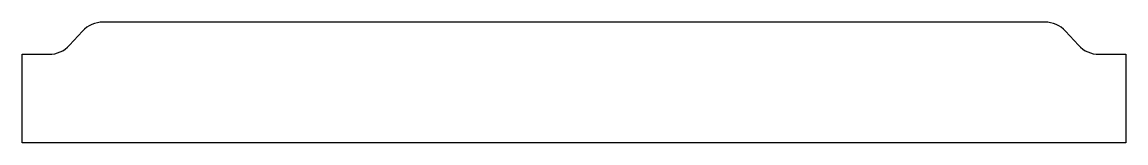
# Model space of a CAD drawing. Header units: millimetres. Extents: x -243 to 33, y -101 to -71.
import ezdxf

# ---------------------------------------------------------------- set-up
doc = ezdxf.new("R2010")
doc.units = ezdxf.units.MM

msp = doc.modelspace()

# ---------------------------------------------------------------- linework, layer by layer
at = {"color": 7, "linetype": 'Continuous', "lineweight": 25}
for p, q in [((12.38, -71.43), (-222.57, -71.43)), ((-227.71, -73.68), (-230.96, -77.19)), ((20.76, -77.19), (17.51, -73.68)), ((-242.79, -79.43), (-236.09, -79.43)), ((-242.79, -101.43), (-242.79, -79.43)), ((25.9, -79.43), (32.59, -79.43)), ((32.59, -79.43), (32.59, -101.43)), ((32.59, -101.43), (-242.79, -101.43))]:
    msp.add_line(p, q, dxfattribs=at)
for centre, start, end in [((-222.57, -78.43), 90, 137.2082), ((12.38, -78.43), 42.7918, 90), ((-236.09, -72.43), 270, 317.2082), ((25.9, -72.43), 222.7918, 270)]:
    msp.add_arc(centre, 7, start, end, dxfattribs=at)

doc.saveas('drawing.dxf')
